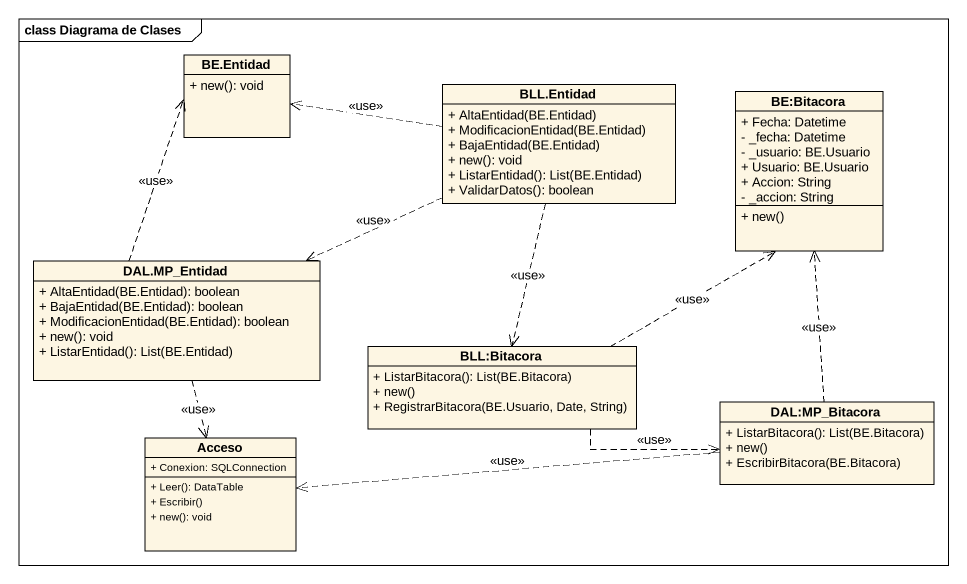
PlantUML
@startuml
mainframe class Diagrama de Clases
hide circle
hide empty members
skinparam classAttributeIconSize 0
class "BE.Entidad" as BE_Entidad {
  + new(): void
}
class "BLL.Entidad" as BLL_Entidad {
  + AltaEntidad(BE.Entidad)
  + ModificacionEntidad(BE.Entidad)
  + BajaEntidad(BE.Entidad)
  + new(): void
  + ListarEntidad(): List(BE.Entidad)
  + ValidarDatos(): boolean
}
class "BE:Bitacora" as BE_Bitacora {
  + Fecha: Datetime
  - _fecha: Datetime
  - _usuario: BE.Usuario
  + Usuario: BE.Usuario
  + Accion: String
  - _accion: String
  + new()
}
class "DAL.MP_Entidad" as DAL_MP_Entidad {
  + AltaEntidad(BE.Entidad): boolean
  + BajaEntidad(BE.Entidad): boolean
  + ModificacionEntidad(BE.Entidad): boolean
  + new(): void
  + ListarEntidad(): List(BE.Entidad)
}
class "BLL:Bitacora" as BLL_Bitacora {
  + ListarBitacora(): List(BE.Bitacora)
  + new()
  + RegistrarBitacora(BE.Usuario, Date, String)
}
class "DAL:MP_Bitacora" as DAL_MP_Bitacora {
  + ListarBitacora(): List(BE.Bitacora)
  + new()
  + EscribirBitacora(BE.Bitacora)
}
class Acceso {
  + Conexion: SQLConnection
  + Leer(): DataTable
  + Escribir()
  + new(): void
}
BLL_Entidad .left.> BE_Entidad : <<use>>
BLL_Entidad .left.> DAL_MP_Entidad : <<use>>
BLL_Entidad ..> BLL_Bitacora : <<use>>
DAL_MP_Entidad .up.> BE_Entidad : <<use>>
DAL_MP_Entidad ..> Acceso : <<use>>
BLL_Bitacora .up.> BE_Bitacora : <<use>>
BLL_Bitacora .right.> DAL_MP_Bitacora : <<use>>
DAL_MP_Bitacora .up.> BE_Bitacora : <<use>>
DAL_MP_Bitacora .left.> Acceso : <<use>>
@enduml
